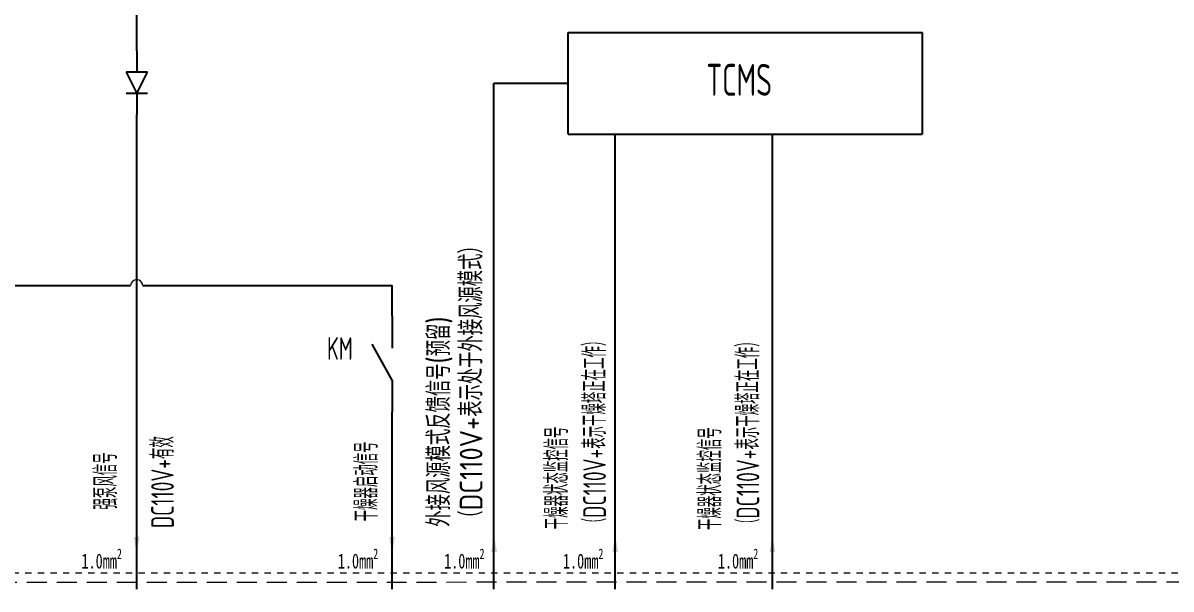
# Model space of a CAD drawing. Header units: millimetres. Extents: x 0 to 840, y 0 to 594.
# Drawn here: x 404.6 to 586.9, y 370.3 to 460.2 of the extents above; entities that cross this region are included whole.
import ezdxf

# ---------------------------------------------------------------- set-up
doc = ezdxf.new("R2010")
doc.units = ezdxf.units.MM
doc.linetypes.add('HIDDEN', pattern=[9.525, 6.35, -3.175])
doc.linetypes.add('虚线', pattern=[2, 1, -1])
for name, color, linetype, lineweight in [('BLK_0.5mm^2', 7, 'Continuous', 18), ('尺寸线层', 3, 'Continuous', 13), ('标注', 3, 'Continuous', 18), ('虚线', 2, 'HIDDEN', 18), ('虚线层', 6, '虚线', 13)]:
    doc.layers.add(name, color=color, linetype=linetype, lineweight=lineweight)
doc.styles.add('工程字', font='gbenor.shx', dxfattribs={"bigfont": 'gbcbig.shx'})
doc.styles.add('海泰汉字样式', font='仿宋_GB2312.ttf', dxfattribs={"width": 0.7})

msp = doc.modelspace()

# ---------------------------------------------------------------- linework, layer by layer
for p, q in [((422.7, 455.75), (422.7, 477.45)), ((491.2, 442.5), (491.2, 458.69)), ((491.2, 458.69), (547.39, 458.69)), ((547.39, 458.69), (547.39, 442.5)), ((422.7, 455.75), (422.7, 452.37)), ((421.01, 452.37), (422.7, 449)), ((424.39, 452.37), (421.01, 452.37)), ((422.7, 449), (424.39, 452.37)), ((479.43, 438.05), (479.43, 450.6)), ((479.43, 450.6), (491.2, 450.6)), ((424.39, 449), (421.01, 449)), ((422.7, 449), (422.7, 445.62)), ((422.7, 370.25), (422.7, 445.62)), ((491.2, 442.5), (547.39, 442.5)), ((498.66, 370.25), (498.66, 442.5)), ((523.63, 370.25), (523.63, 442.5)), ((479.43, 370.25), (479.43, 438.05)), ((376.45, 418.45), (421.74, 418.45)), ((423.67, 418.45), (463.27, 418.45)), ((463.27, 413.58), (463.27, 418.45)), ((463.27, 413.58), (463.27, 408.52)), ((463.27, 403.46), (460.1, 409.15)), ((463.27, 403.46), (463.27, 398.39)), ((463.27, 370.25), (463.27, 398.39))]:
    msp.add_line(p, q)
for points in [[(423.13, 378.55), (422.7, 375.85), (422.23, 378.54)], [(463.69, 378.55), (463.27, 375.85), (462.79, 378.54)], [(479, 376.13), (479.43, 378.83), (479.9, 376.13)], [(498.24, 376.13), (498.66, 378.83), (499.14, 376.13)], [(523.2, 376.13), (523.63, 378.83), (524.1, 376.13)]]:
    msp.add_solid(points)
at = {"layer": 'BLK_0.5mm^2'}
msp.add_arc((422.7, 418.45), 0.964, 0, 180, dxfattribs=at)
at = {"layer": '虚线', "ltscale": 0.5}
msp.add_line((195.69, 371.26), (670, 371.45), dxfattribs=at)
at = {"layer": '虚线层'}
msp.add_line((670, 372.75), (230.72, 372.75), dxfattribs=at)

# ---------------------------------------------------------------- texts
at = {"layer": '尺寸线层', "insert": (513.15, 453.68), "char_height": 5.0625, "width": 10.0366, "attachment_point": 1, "style": '海泰汉字样式'}
msp.add_mtext('{\\Fisocp2,gbcbig|c134;\\W0.7;TCMS}', dxfattribs=at)
at = {"layer": '尺寸线层', "char_height": 3.6, "attachment_point": 1, "rotation": 90, "line_spacing_factor": 0.99982}
for s, insert, width, style in [('{\\C3;（DC110V+表示处于外接风源模式）}', (474, 380.16), 82.6888, '工程字'), ('{\\C3;外接风源模式反馈信号(预留)}', (468.88, 380.16), 82.6888, '工程字'), ('{\\Fisocp2,gbcbig|c134;\\W0.7;\\C3;干燥器状态监控信号\\P（DC110V+表示干燥塔正在工作）}', (487.6, 379.74), 82.6888, '海泰汉字样式'), ('{\\Fisocp2,gbcbig|c134;\\W0.7;\\C3;干燥器状态监控信号\\P（DC110V+表示干燥塔正在工作）}', (511.95, 379.62), 82.6888, '海泰汉字样式'), ('{\\Fisocp2,gbcbig|c134;\\W0.7;\\C3;DC110V+有效}', (425, 379.93), 39.2198, '海泰汉字样式'), ('{\\Fisocp2,gbcbig|c134;\\W0.7;\\C3;干燥器启动信号}', (457.38, 381), 39.2198, '海泰汉字样式'), ('{\\Fisocp2,gbcbig|c134;\\W0.7;\\C3;强泵风信号}', (415.98, 382.89), 39.2198, '海泰汉字样式')]:
    msp.add_mtext(s, dxfattribs=dict(at, insert=insert, width=width, style=style))
at = {"layer": '尺寸线层', "insert": (452.92, 410.27), "char_height": 3.6, "width": 39.2198, "attachment_point": 1, "line_spacing_factor": 0.99982, "style": '海泰汉字样式'}
msp.add_mtext('{\\Fisocp2,gbcbig|c134;\\W0.7;KM}', dxfattribs=at)
at = {"layer": '标注', "color": 2, "char_height": 2.3625, "width": 8.6104, "attachment_point": 1, "style": '海泰汉字样式'}
for insert in [(413.93, 376.68), (454.63, 376.68), (471.51, 376.68), (490.38, 376.68), (514.98, 376.68)]:
    msp.add_mtext('\\A1;1.0mm{\\H0.7x;\\S2^ ;}', dxfattribs=dict(at, insert=insert))

doc.saveas('drawing.dxf')
